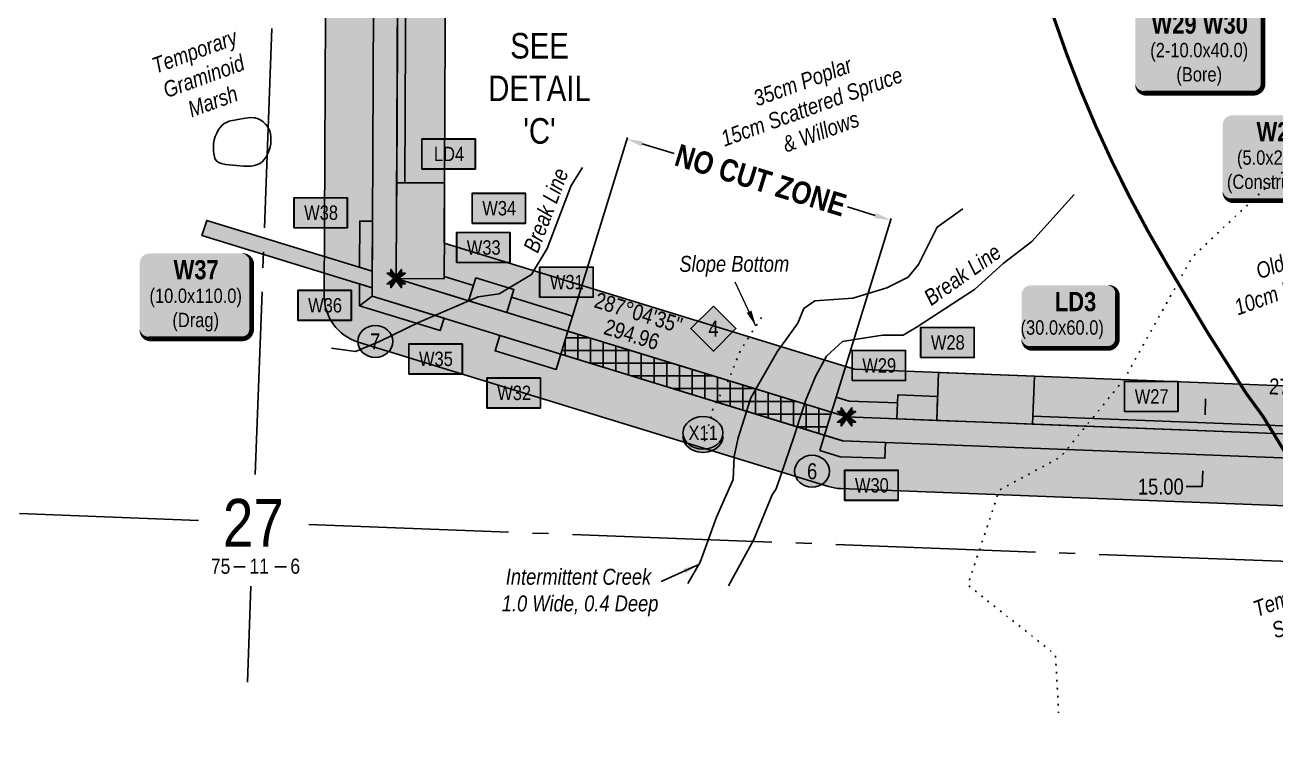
# Model space of a CAD drawing. Extents: x 333858 to 342713, y 6154085 to 6163590.
# Drawn here: x 334716 to 335499, y 6156402 to 6156849 of the extents above; entities that cross this region are included whole.
import ezdxf
from ezdxf.enums import TextEntityAlignment as Align

# ---------------------------------------------------------------- set-up
doc = ezdxf.new("R2010")
doc.units = 0
doc.header["$LTSCALE"] = 5
doc.header["$PDSIZE"] = 0.5
for name, pattern in [('DASHDOT2', [12.7, 6.35, -3.175, 0, -3.175]), ('foc-QUARTERLINE', [33, 25, -3, 2, -3]), ('foc-TOPO', [1, 0.2, -0.8])]:
    doc.linetypes.add(name, pattern=pattern)
doc.layers.get('Defpoints').update_dxf_attribs({"color": 9})
for name, color, linetype in [('10', 1, 'Continuous'), ('9', 3, 'Continuous'), ('AS-WILDLIFE', 131, 'DASHDOT2'), ('DETAIL-T', 7, 'Continuous'), ('L-BD1', 253, 'Continuous'), ('L-MON', 1, 'Continuous'), ('L-QSEC', 8, 'foc-QUARTERLINE'), ('L-SECLBL', 7, 'Continuous'), ('P-BORE', 7, 'Continuous'), ('P-BUFFER-H 30m', 51, 'Continuous'), ('P-CROSSINGS', 250, 'Continuous'), ('P-ELEVATION', 7, 'Continuous'), ('P-PROPOSED', 10, 'Continuous'), ('P-PROPOSED-H', 21, 'Continuous'), ('P-TEMP-BLOCKS', 250, 'Continuous'), ('P-TEMP-BLUE', 146, 'Continuous'), ('P-TEMP-BLUE-BORE-H', 131, 'Continuous'), ('P-TEMP-NO CUT-H', 104, 'Continuous'), ('P-TEMP-NO CUT-T', 143, 'Continuous'), ('P-TXT', 4, 'Continuous'), ('T-BUSH-T', 110, 'Continuous'), ('T-CREEK', 160, 'Continuous'), ('T-GENERAL', 48, 'foc-TOPO'), ('T-SLOPE', 48, 'Continuous'), ('T-VEGETATION CHANGE', 104, 'foc-TOPO'), ('WETLAND', 143, 'Continuous'), ('WETLAND-T', 146, 'Continuous')]:
    doc.layers.add(name, color=color, linetype=linetype)
doc.layers.add('P-TEMP-BLUE-H', color=7, linetype='Continuous', true_color=0x99e6ff)
doc.layers.add('T-TEXT', color=48, linetype='Continuous', lineweight=18)
doc.styles.add('80', font='ARIALN.TTF', dxfattribs={"height": 10})
doc.styles.add('80CG', font='ARIALN.TTF', dxfattribs={"height": 10})
doc.styles.add('80L', font='ARIALN.TTF', dxfattribs={"height": 10})
doc.styles.add('80LS', font='ARIALNI.TTF', dxfattribs={"height": 10})
doc.styles.add('BOLD', font='ARIALNB.TTF')
doc.styles.add('Crossing', font='ARIALN.TTF', dxfattribs={"height": 10})
doc.styles.add('foc-LtypeFont', font='ARIALN.TTF', dxfattribs={"height": 7.35})
doc.styles.add('SIMPLEX', font='ARIALN.TTF')
doc.styles.get("Standard").update_dxf_attribs({"font": 'ARIALN.TTF'})
doc.linetypes.add('foc-TOPO-flowdirection-NOLINE', pattern='A,0,[">",foc-LtypeFont,S=0.3,R=0,X=0,Y=-0.945],-20,[">",foc-LtypeFont,S=0.3,R=0,X=0,Y=-0.945],0', length=20)
doc.dimstyles.new('Compass 5 000', dxfattribs={"dimscale": 5, "dimtxt": 9, "dimasz": 2, "dimexe": 0.2, "dimexo": 0.0625, "dimgap": 0.5, "dimtad": 0, "dimtih": 1, "dimtoh": 1, "dimzin": 0, "dimdsep": 46, "dimtxsty": '80CG', "dimcen": 0.1, "dimse1": 1, "dimse2": 1, "dimclrd": 256, "dimclrt": 256, "dimaunit": 1, "dimadec": 4, "dimazin": 0, "dimtfac": 0.06, "dimtofl": 0, "dimtmove": 0, "dimatfit": 1, "dimfxl": 0.2, "dimtolj": 1, "dimtzin": 0, "dimlwd": -1, "dimarcsym": 0})

# ---------------------------------------------------------------- blocks, each defined once
blk = doc.blocks.new('L-SECLBL')
at = {"layer": '9', "color": 7}
for p, q in [((-5.08, -27.83), (-12.29, -27.83)), ((20.7, -27.83), (13.5, -27.83))]:
    blk.add_line(p, q, dxfattribs=at)
at = {"layer": '10', "color": 2, "style": 'SIMPLEX'}
blk.add_attdef('SEC', text='', height=30, dxfattribs=at).set_placement((0, 0), align=Align.MIDDLE)
at = {"layer": '10', "color": 5, "style": '80L'}
blk.add_attdef('TWP', text='', height=9.5, dxfattribs=at).set_placement((-14.43, -27.37), align=Align.MIDDLE_RIGHT)
blk.add_attdef('RGE', text='', height=9.5, dxfattribs=at).set_placement((3.62, -27.37), align=Align.MIDDLE_CENTER)
blk.add_attdef('MER', text='', height=9.5, dxfattribs=at).set_placement((23.17, -27.37), align=Align.MIDDLE_LEFT)
blk = doc.blocks.new('30M BUFFER DISP')
h = blk.add_hatch(color=70)
h.dxf.hatch_style = 1
h.paths.add_polyline_path([(0, 14.14), (14.14, 0), (0, -14.14), (-14.14, 0)])
blk.add_lwpolyline([(0, 14.14), (14.14, 0), (0, -14.14), (-14.14, 0)], close=True)
at = {"color": 235, "style": '80L'}
blk.add_attdef('DISURBANCE', text='', height=10, dxfattribs=at).set_placement((0, 0), align=Align.MIDDLE_CENTER)
blk = doc.blocks.new('Temp_Area5')
at = {"true_color": 0x99e6ff}
h = blk.add_hatch(color=141, dxfattribs=at)
h.dxf.hatch_style = 1
h.paths.add_polyline_path([(-16.83, -9.44), (16.33, -9.44), (16.33, 9.05), (-16.83, 9.05)])
at = {"color": 250}
for points in [[(-17.03, -9.64), (16.53, -9.64), (16.53, 9.25), (-17.03, 9.25)], [(-16.93, -9.54), (16.43, -9.54), (16.43, 9.15), (-16.93, 9.15)]]:
    blk.add_lwpolyline(points, close=True, dxfattribs=at)
at = {"color": 250, "style": '80L'}
blk.add_attdef('TEMPORARY', text='', height=9, dxfattribs=at).set_placement((0, -0.15), align=Align.MIDDLE_CENTER)
blk = doc.blocks.new('*U499')
at = {"true_color": 0x99e6ff}
h = blk.add_hatch(color=141, dxfattribs=at)
edge = h.paths.add_edge_path()
edge.add_line((-34, -34.95), (34, -34.95))
edge.add_arc((34, -28.95), 6, 270, 360)
edge.add_line((40, -28.95), (40, 12.5))
edge.add_arc((34, 12.5), 6, 0, 90)
edge.add_line((34, 18.5), (-34, 18.5))
edge.add_arc((-34, 12.5), 6, 90, 180)
edge.add_line((-40, 12.5), (-40, -28.95))
edge.add_arc((-34, -28.95), 6, 180, 270)
at = {"color": 250, "flags": 128}
blk.add_lwpolyline([(-34, -34.95, 3, 3, 0), (34, -34.95, 3, 3, 0.414214), (40, -28.95, 3, 3, 0), (40, 12.5, 3, 0, 0.414214), (34, 18.5, 0, 0, 0), (-34, 18.5, 0, 0, 0.414214), (-40, 12.5, 0, 0, 0), (-40, -28.95, 0, 3, 0.414214)], format="xyseb", close=True, dxfattribs=at)
at = {"flags": 128}
blk.add_lwpolyline([(-24.24, -18.7, 0, 7.5, 0), (0, 0, 0, 0, 0)], format="xyseb", dxfattribs=at)
at = {"color": 250}
for tag, p, height, style in [('TEMP_AREA_W1_001', (-9.21, 2.24), 12, 'BOLD'), ('ENTER_TEXT_001', (-30.66, -12.47), 9, '80')]:
    blk.add_attdef(tag, p, '', height=height, dxfattribs=dict(at, style=style))
blk = doc.blocks.new('*U500')
at = {"true_color": 0x99e6ff}
h = blk.add_hatch(color=141, dxfattribs=at)
edge = h.paths.add_edge_path()
edge.add_line((-24, -21.07), (24, -21.07))
edge.add_arc((24, -15.07), 6, 270, 360)
edge.add_line((30, -15.07), (30, 12.5))
edge.add_arc((24, 12.5), 6, 0, 90)
edge.add_line((24, 18.5), (-24, 18.5))
edge.add_arc((-24, 12.5), 6, 90, 180)
edge.add_line((-30, 12.5), (-30, -15.07))
edge.add_arc((-24, -15.07), 6, 180, 270)
at = {"color": 250, "flags": 128}
blk.add_lwpolyline([(-24, -21.07, 3, 3, 0), (24, -21.07, 3, 3, 0.414214), (30, -15.07, 3, 3, 0), (30, 12.5, 3, 0, 0.414214), (24, 18.5, 0, 0, 0), (-24, 18.5, 0, 0, 0.414214), (-30, 12.5, 0, 0, 0), (-30, -15.07, 0, 3, 0.414214)], format="xyseb", close=True, dxfattribs=at)
at = {"flags": 128}
blk.add_lwpolyline([(-24.24, -18.7, 0, 7.5, 0), (0, 0, 0, 0, 0)], format="xyseb", dxfattribs=at)
at = {"color": 250}
for tag, p, height, style in [('TEMP_AREA_W1_001', (-9.21, 2.24), 12, 'BOLD'), ('ENTER_TEXT_001', (-30.66, -12.47), 9, '80')]:
    blk.add_attdef(tag, p, '', height=height, dxfattribs=dict(at, style=style))
blk = doc.blocks.new('*U492')
at = {"true_color": 0x99e6ff}
h = blk.add_hatch(color=141, dxfattribs=at)
edge = h.paths.add_edge_path()
edge.add_line((-29, -34.95), (29, -34.95))
edge.add_arc((29, -28.95), 6, 270, 360)
edge.add_line((35, -28.95), (35, 12.5))
edge.add_arc((29, 12.5), 6, 0, 90)
edge.add_line((29, 18.5), (-29, 18.5))
edge.add_arc((-29, 12.5), 6, 90, 180)
edge.add_line((-35, 12.5), (-35, -28.95))
edge.add_arc((-29, -28.95), 6, 180, 270)
at = {"color": 250, "flags": 128}
blk.add_lwpolyline([(-29, -34.95, 3, 3, 0), (29, -34.95, 3, 3, 0.414214), (35, -28.95, 3, 3, 0), (35, 12.5, 3, 0, 0.414214), (29, 18.5, 0, 0, 0), (-29, 18.5, 0, 0, 0.414214), (-35, 12.5, 0, 0, 0), (-35, -28.95, 0, 3, 0.414214)], format="xyseb", close=True, dxfattribs=at)
at = {"flags": 128}
blk.add_lwpolyline([(-24.24, -18.7, 0, 7.5, 0), (0, 0, 0, 0, 0)], format="xyseb", dxfattribs=at)
at = {"color": 250}
for tag, p, height, style in [('TEMP_AREA_W1_001', (-9.21, 2.24), 12, 'BOLD'), ('ENTER_TEXT_001', (-30.66, -12.47), 9, '80')]:
    blk.add_attdef(tag, p, '', height=height, dxfattribs=dict(at, style=style))
blk = doc.blocks.new('*D520')
at = {"layer": 'Defpoints', "color": 0, "transparency": 16777216}
for p in [(335092.46, 6156777.24), (335051.12, 6156642.64), (335216.17, 6156591.93)]:
    blk.add_point(p, dxfattribs=at)
at = {"layer": 'P-TEMP-NO CUT-T', "color": 0, "lineweight": -2, "transparency": 16777216}
for p, q in [((335058.46, 6156666.53), (335092.76, 6156778.19)), ((335223.51, 6156615.83), (335257.81, 6156727.49))]:
    blk.add_line(p, q, dxfattribs=at)
at = {"layer": 'P-TEMP-NO CUT-T', "transparency": 16777216}
for p, q in [((335102.02, 6156774.3), (335121.99, 6156768.17)), ((335247.96, 6156729.47), (335230.48, 6156734.84))]:
    blk.add_line(p, q, dxfattribs=at)
for points in [[(335102.51, 6156775.89), (335101.53, 6156772.71), (335092.46, 6156777.24)], [(335248.45, 6156731.07), (335247.47, 6156727.88), (335257.52, 6156726.54)]]:
    blk.add_solid(points, dxfattribs=at)
at = {"layer": 'P-TEMP-NO CUT-T', "transparency": 16777216, "insert": (335176.24, 6156751.5), "char_height": 10, "attachment_point": 5, "rotation": 342.92405, "style": 'BOLD', "bg_fill": 3, "box_fill_scale": 1.1, "bg_fill_color": 256, "bg_fill_true_color": 13158600, "bg_fill_transparency": 0}
blk.add_mtext('\\A1;{\\H1.4x;NO CUT ZONE}', dxfattribs=at)
blk = doc.blocks.new('TEMP')
h = blk.add_hatch(color=255)
h.dxf.hatch_style = 1
h.paths.add_polyline_path([(0, 0.25), (-0.67, 1.15), (-0.67, 0.67), (-1.15, 0.67), (-0.25, 0), (-1.15, -0.67), (-0.67, -0.67), (-0.67, -1.15), (0, -0.25), (0.67, -1.15), (0.67, -0.67), (1.15, -0.67), (0.25, 0), (1.15, 0.67), (0.67, 0.67), (0.67, 1.15)])
h.paths.add_polyline_path([(0.57, 0.85), (0.57, 0.57), (0.85, 0.57), (0.08, 0), (0.85, -0.57), (0.57, -0.57), (0.57, -0.85), (0, -0.08), (-0.57, -0.85), (-0.57, -0.57), (-0.85, -0.57), (-0.08, 0), (-0.85, 0.57), (-0.57, 0.57), (-0.57, 0.85), (0, 0.08)], flags=16)
h = blk.add_hatch(color=1)
h.dxf.hatch_style = 1
h.paths.add_polyline_path([(0, 0.08), (-0.57, 0.85), (-0.57, 0.57), (-0.85, 0.57), (-0.08, 0), (-0.85, -0.57), (-0.57, -0.57), (-0.57, -0.85), (0, -0.08), (0.57, -0.85), (0.57, -0.57), (0.85, -0.57), (0.08, 0), (0.85, 0.57), (0.57, 0.57), (0.57, 0.85)])
at = {"color": 1}
for p, q in [((-0.08, 0), (0.08, 0)), ((0, 0.08), (0, -0.08))]:
    blk.add_line(p, q, dxfattribs=at)
at = {"color": 255, "flags": 128}
blk.add_lwpolyline([(-0.25, 0), (-1.15, 0.67), (-0.67, 0.67), (-0.67, 1.15), (0, 0.25), (0.67, 1.15), (0.67, 0.67), (1.15, 0.67), (0.25, 0), (1.15, -0.67), (0.67, -0.67), (0.67, -1.15), (0, -0.25), (-0.67, -1.15), (-0.67, -0.67), (-1.15, -0.67)], close=True, dxfattribs=at)
at = {"color": 1, "flags": 128}
blk.add_lwpolyline([(-0.08, 0), (-0.85, 0.57), (-0.57, 0.57), (-0.57, 0.85), (0, 0.08), (0.57, 0.85), (0.57, 0.57), (0.85, 0.57), (0.08, 0), (0.85, -0.57), (0.57, -0.57), (0.57, -0.85), (0, -0.08), (-0.57, -0.85), (-0.57, -0.57), (-0.85, -0.57)], close=True, dxfattribs=at)
blk = doc.blocks.new('xing2')
h = blk.add_hatch(color=50)
h.dxf.hatch_style = 1
edge = h.paths.add_edge_path()
edge.add_ellipse((0, 0), major_axis=(-12.5, 0), ratio=0.816297, start_angle=0, end_angle=360)
h = blk.add_hatch(color=250)
h.dxf.hatch_style = 1
edge = h.paths.add_edge_path()
edge.add_ellipse((0, -2.05), major_axis=(-12.5, 0), ratio=0.816297, start_angle=0, end_angle=180)
edge.add_line((12.5, -2.05), (12.5, 0))
edge.add_ellipse((0, 0), major_axis=(-12.5, 0), ratio=0.816297, start_angle=0, end_angle=180, ccw=False)
edge.add_line((-12.5, 0), (-12.5, -2.05))
at = {"color": 250}
blk.add_ellipse((0, 0), major_axis=(-12.5, 0), ratio=0.816297, dxfattribs=at)
blk.add_ellipse((0, -2.05), major_axis=(-12.5, 0), ratio=0.816297, start_param=0, end_param=3.141593, dxfattribs=at)
at = {"color": 250, "style": 'Crossing'}
blk.add_attdef('CROSSING', text='', height=9, dxfattribs=at).set_placement((0.09, 0.02), align=Align.MIDDLE_CENTER)
at = {"color": 250, "style": 'Crossing', "flags": 1}
for tag, p in [('OWNER', (0.09, -12.49)), ('DESCRIPTION', (0.09, -25.77)), ('LOCATION', (0.09, -39.3)), ('DWG_REF', (0.09, -52.84))]:
    blk.add_attdef(tag, text='', height=9, dxfattribs=at).set_placement(p, align=Align.MIDDLE_CENTER)
blk = doc.blocks.new('*U605')
at = {"layer": 'P-ELEVATION'}
h = blk.add_hatch(color=111, dxfattribs=at)
h.dxf.hatch_style = 1
edge = h.paths.add_edge_path()
edge.add_ellipse((0, 0), major_axis=(-10.94, 0), ratio=0.913794, start_angle=0, end_angle=360)
at = {"layer": 'P-ELEVATION', "color": 7, "flags": 128}
blk.add_lwpolyline([(0, 0, 5, 0, 0), (20.29, 26.6, 0, 0, 0)], format="xyseb", dxfattribs=at)
at = {"layer": 'P-ELEVATION', "color": 7}
blk.add_ellipse((0, 0), major_axis=(-10.94, 0), ratio=0.913794, dxfattribs=at)
at = {"layer": 'P-ELEVATION', "style": '80'}
blk.add_attdef('BEND', text='', height=10, dxfattribs=at).set_placement((0, 0), align=Align.MIDDLE_CENTER)
blk = doc.blocks.new('*U606')
at = {"layer": 'P-ELEVATION'}
h = blk.add_hatch(color=111, dxfattribs=at)
h.dxf.hatch_style = 1
edge = h.paths.add_edge_path()
edge.add_ellipse((0, 0), major_axis=(-10.94, 0), ratio=0.913794, start_angle=0, end_angle=360)
at = {"layer": 'P-ELEVATION', "color": 7, "flags": 128}
blk.add_lwpolyline([(0, 0, 5, 0, 0), (5.63, 33.82, 0, 0, 0)], format="xyseb", dxfattribs=at)
at = {"layer": 'P-ELEVATION', "color": 7}
blk.add_ellipse((0, 0), major_axis=(-10.94, 0), ratio=0.913794, dxfattribs=at)
at = {"layer": 'P-ELEVATION', "style": '80'}
blk.add_attdef('BEND', text='', height=10, dxfattribs=at).set_placement((0, 0), align=Align.MIDDLE_CENTER)
blk = doc.blocks.new('*D643')
at = {"layer": 'Defpoints', "color": 0, "transparency": 16777216}
for p in [(335463.53, 6156594.31), (335453.36, 6156579.7), (335462.95, 6156579.33)]:
    blk.add_point(p, dxfattribs=at)
at = {"layer": 'P-TXT', "transparency": 16777216}
for p, q in [((335454.34, 6156604.68), (335454.72, 6156614.67)), ((335452.98, 6156569.71), (335452.59, 6156559.72)), ((335452.59, 6156559.72), (335442.59, 6156559.72))]:
    blk.add_line(p, q, dxfattribs=at)
for points in [[(335452.67, 6156604.74), (335456, 6156604.61), (335453.95, 6156594.69)], [(335451.31, 6156569.78), (335454.64, 6156569.65), (335453.36, 6156579.7)]]:
    blk.add_solid(points, dxfattribs=at)
at = {"layer": 'P-TXT', "transparency": 16777216, "insert": (335426.65, 6156559.72), "char_height": 10, "attachment_point": 5, "style": '80CG'}
blk.add_mtext('\\A1;15.00', dxfattribs=at)

msp = doc.modelspace()

# ---------------------------------------------------------------- hatches: boundary and pattern name
at = {"layer": 'P-BUFFER-H 30m'}
h = msp.add_hatch(color=256, dxfattribs=at)
h.dxf.hatch_style = 1
edge = h.paths.add_edge_path()
edge.add_line((336291.873, 6156152.182), (336306.68, 6156157.701))
edge.add_line((336306.68, 6156157.701), (336312.94, 6156154.84))
edge.add_line((336312.94, 6156154.84), (336246.035, 6156006.766))
edge.add_arc((336273.369, 6155994.416), 29.994, 155.684998, 245.684998)
edge.add_line((336261.018, 6155967.083), (336288.352, 6155954.733))
edge.add_arc((336300.702, 6155982.066), 29.994, 245.684998, 335.684998)
edge.add_line((336328.036, 6155969.716), (336413.465, 6156158.79))
edge.add_arc((336386.132, 6156171.14), 29.994, 335.684998, 425.689798)
edge.add_line((336398.48, 6156198.474), (336345.071, 6156222.601))
edge.add_line((336345.071, 6156222.601), (336320.894, 6156233.648))
edge.add_arc((336308.428, 6156206.367), 29.994, 65.442198, 110.4422)
edge.add_line((336297.953, 6156234.472), (336283.147, 6156228.954))
edge.add_line((336283.147, 6156228.954), (336214.406, 6156260.367))
edge.add_line((336214.406, 6156260.367), (335872.986, 6156443.947))
edge.add_line((335872.986, 6156443.947), (335776.973, 6156503.67))
edge.add_line((335776.973, 6156503.67), (335780.014, 6156582.024))
edge.add_arc((335750.042, 6156583.187), 29.994, 357.777968, 447.775225)
edge.add_line((335751.206, 6156613.158), (335235.017, 6156633.212))
edge.add_line((335235.017, 6156633.212), (334978.169, 6156712.11))
edge.add_line((334978.169, 6156712.11), (334981.407, 6157411.067))
edge.add_arc((334951.413, 6157411.206), 29.994, 359.734639, 426.860874)
edge.add_line((334963.199, 6157438.787), (334837.024, 6157492.708))
edge.add_line((334837.024, 6157492.708), (334842.768, 6157615.147))
edge.add_arc((334812.807, 6157616.553), 29.994, 357.314242, 357.502294)
edge.add_line((334842.772, 6157615.246), (334849.787, 6157776.056))
edge.add_line((334849.787, 6157776.056), (334861.509, 6157786.8))
edge.add_arc((334841.243, 6157808.912), 29.994, 312.5064, 357.506403)
edge.add_line((334871.208, 6157807.607), (334872.43, 6157835.67))
edge.add_arc((334842.465, 6157836.975), 29.994, 357.506403, 363.030003)
edge.add_line((334872.417, 6157838.561), (334871.004, 6157865.26))
edge.add_line((334871.004, 6157865.26), (334892.497, 6158374.126))
edge.add_line((334892.497, 6158374.126), (334966.567, 6158368.178))
edge.add_line((334966.567, 6158368.178), (334995.163, 6158353.524))
edge.add_arc((335008.841, 6158380.218), 29.994, 242.86835, 332.86835)
edge.add_line((335035.535, 6158366.54), (335070.643, 6158435.053))
edge.add_arc((335043.949, 6158448.732), 29.994, 332.86835, 422.86835)
edge.add_line((335057.628, 6158475.425), (334967.552, 6158521.582))
edge.add_line((334967.552, 6158521.582), (334960.608, 6158597.583))
edge.add_arc((334930.738, 6158594.854), 29.994, 5.220197, 27.206583)
edge.add_line((334957.414, 6158608.568), (334918.783, 6158683.715))
edge.add_arc((334892.107, 6158670.001), 29.994, 27.206583, 40.9694)
edge.add_line((334914.755, 6158689.667), (334637.352, 6159009.127))
edge.add_line((334637.352, 6159009.127), (334579.079, 6159083.75))
edge.add_line((334579.079, 6159083.75), (334522.094, 6159160.439))
edge.add_line((334522.094, 6159160.439), (334509.043, 6159563.312))
edge.add_arc((334479.065, 6159562.341), 29.994, 1.855347, 14.522709)
edge.add_line((334508.101, 6159569.862), (334488.344, 6159646.132))
edge.add_arc((334459.308, 6159638.61), 29.994, 14.522709, 38.405275)
edge.add_line((334482.813, 6159657.243), (334389.867, 6159774.489))
edge.add_line((334389.867, 6159774.489), (334394.935, 6159818.349))
edge.add_arc((334365.139, 6159821.791), 29.994, 353.4089, 398.407989)
edge.add_line((334388.643, 6159840.426), (334335.707, 6159907.195))
edge.add_arc((334312.203, 6159888.561), 29.994, 38.407989, 128.407989)
edge.add_line((334293.569, 6159912.065), (334281.817, 6159902.748))
edge.add_arc((334300.452, 6159879.244), 29.994, 128.407989, 218.407989)
edge.add_line((334276.948, 6159860.61), (334318.307, 6159808.443))
edge.add_line((334318.307, 6159808.443), (334313.239, 6159764.585))
edge.add_arc((334343.035, 6159761.142), 29.994, 173.4089, 218.405275)
edge.add_line((334319.53, 6159742.509), (334418.141, 6159618.117))
edge.add_line((334418.141, 6159618.117), (334434.259, 6159555.893))
edge.add_line((334434.259, 6159555.893), (334447.604, 6159143.939))
edge.add_arc((334477.582, 6159144.91), 29.994, 181.855347, 216.614233)
edge.add_line((334453.507, 6159127.021), (334519.212, 6159038.595))
edge.add_arc((334543.287, 6159056.484), 29.994, 216.614233, 217.9861)
edge.add_line((334519.647, 6159038.023), (334578.972, 6158962.053))
edge.add_arc((334602.612, 6158980.513), 29.994, 217.9861, 220.96708)
edge.add_line((334579.964, 6158960.848), (334854.609, 6158644.539))
edge.add_line((334854.609, 6158644.539), (334886.729, 6158582.057))
edge.add_line((334886.729, 6158582.057), (334894.441, 6158497.653))
edge.add_arc((334924.31, 6158500.382), 29.994, 185.220197, 213.93434)
edge.add_line((334899.425, 6158483.638), (334906.814, 6158472.655))
edge.add_arc((334931.7, 6158489.399), 29.994, 213.93434, 242.86835)
edge.add_line((334918.021, 6158462.706), (334953.667, 6158444.44))
edge.add_line((334953.667, 6158444.44), (334851.919, 6158452.611))
edge.add_arc((334849.518, 6158422.713), 29.994, 85.40904, 177.581403)
edge.add_line((334819.55, 6158423.979), (334795.995, 6157866.286))
edge.add_arc((334825.962, 6157865.02), 29.994, 177.581403, 183.030003)
edge.add_line((334796.01, 6157863.435), (334797.422, 6157836.764))
edge.add_line((334797.422, 6157836.764), (334796.797, 6157822.424))
edge.add_line((334796.797, 6157822.424), (334790.302, 6157816.471))
edge.add_arc((334810.568, 6157794.359), 29.994, 132.5064, 177.49817)
edge.add_line((334780.602, 6157795.669), (334772.855, 6157618.363))
edge.add_line((334772.855, 6157618.363), (334766.517, 6157483.238))
edge.add_arc((334796.478, 6157481.833), 29.994, 177.314242, 212.078052)
edge.add_line((334771.063, 6157465.903), (334784.149, 6157445.025))
edge.add_arc((334809.564, 6157460.954), 29.994, 212.078052, 246.841862)
edge.add_line((334797.768, 6157433.377), (334832.647, 6157418.458))
edge.add_line((334832.647, 6157418.458), (334906.309, 6157386.987))
edge.add_line((334906.309, 6157386.987), (334903.03, 6156679.051))
edge.add_arc((334933.024, 6156678.912), 29.994, 179.734639, 252.924054)
edge.add_line((334924.217, 6156650.24), (335218.603, 6156559.81))
edge.add_arc((335227.411, 6156588.482), 29.994, 252.924054, 267.775225)
edge.add_line((335226.246, 6156558.511), (335703.34, 6156539.976))
edge.add_line((335703.34, 6156539.976), (335701.031, 6156480.444))
edge.add_arc((335731.002, 6156479.281), 29.994, 177.777968, 238.115464)
edge.add_line((335715.159, 6156453.813), (335834.548, 6156379.545))
edge.add_arc((335850.391, 6156405.013), 29.994, 238.115464, 241.733372)
edge.add_line((335836.187, 6156378.596), (336180.178, 6156193.634))
edge.add_arc((336194.383, 6156220.051), 29.994, 241.733372, 245.440525)
edge.add_line((336181.916, 6156192.77), (336250.709, 6156161.333))
edge.add_line((336250.709, 6156161.333), (336268.931, 6156153.006))
edge.add_arc((336281.397, 6156180.287), 29.994, 245.440525, 290.4422)
at = {"layer": 'P-PROPOSED-H'}
h = msp.add_hatch(color=256, dxfattribs=at)
h.dxf.hatch_style = 1
h.paths.add_polyline_path([(336281.397, 6156180.287), (336307.845, 6156190.145), (336326.46, 6156181.639), (336352.622, 6156169.821), (336273.369, 6155994.416), (336300.702, 6155982.066), (336386.132, 6156171.14), (336332.664, 6156195.293), (336308.428, 6156206.367), (336281.981, 6156196.509), (336201.056, 6156233.49), (335857.948, 6156417.978), (335746.326, 6156487.411), (335750.042, 6156583.187), (335229.946, 6156603.392), (334948.073, 6156689.978), (334951.413, 6157411.206), (334816.374, 6157468.914), (334806.612, 6157484.49), (334812.807, 6157616.553), (334820.363, 6157789.774), (334841.243, 6157808.912), (334842.465, 6157836.975), (334840.976, 6157865.1), (334863.844, 6158406.517), (334974.925, 6158397.597), (335008.841, 6158380.218), (335043.949, 6158448.732), (334941.983, 6158500.982), (334938.896, 6158505.569), (334930.738, 6158594.854), (334892.107, 6158670.001), (334614.192, 6158990.051), (334555.218, 6159065.573), (334492.419, 6159150.085), (334479.065, 6159562.341), (334459.308, 6159638.61), (334358.646, 6159765.591), (334365.139, 6159821.791), (334312.203, 6159888.561), (334300.452, 6159879.244), (334349.528, 6159817.342), (334343.035, 6159761.142), (334445.586, 6159631.779), (334464.13, 6159560.192), (334477.582, 6159144.91), (334543.287, 6159056.484), (334602.612, 6158980.513), (334879.63, 6158661.471), (334916.069, 6158590.589), (334924.31, 6158500.382), (334931.7, 6158489.399), (335023.763, 6158442.224), (335002.334, 6158400.404), (334979.105, 6158412.307), (334849.518, 6158422.713), (334825.962, 6157865.02), (334827.45, 6157836.905), (334826.222, 6157808.707), (334810.568, 6157794.359), (334802.819, 6157617.006), (334796.478, 6157481.833), (334809.564, 6157460.954), (334844.443, 6157446.035), (334936.395, 6157406.75), (334933.024, 6156678.912), (335227.411, 6156588.482), (335734.475, 6156568.783), (335731.002, 6156479.281), (335850.391, 6156405.013), (336194.383, 6156220.051), (336263.176, 6156188.614)])
at = {"layer": 'P-TEMP-BLUE-BORE-H'}
h = msp.add_hatch(color=256, dxfattribs=at)
h.dxf.hatch_style = 1
h.paths.add_polyline_path([(335055.52, 6156656.972), (335220.574, 6156606.271), (335216.171, 6156591.935), (335051.117, 6156642.636)])
at = {"layer": 'P-TEMP-BLUE-H'}
h = msp.add_hatch(color=256, dxfattribs=at)
h.dxf.hatch_style = 1
h.paths.add_polyline_path([(334953.349, 6156749.942), (334948.35, 6156749.966), (334950.882, 6157296.515), (334955.881, 6157296.491)])
h = msp.add_hatch(color=256, dxfattribs=at)
h.dxf.hatch_style = 1
h.paths.add_polyline_path([(334978.344, 6156749.827), (334978.205, 6156719.833), (334978.066, 6156689.839), (334948.073, 6156689.978), (334948.275, 6156733.722), (334948.35, 6156749.966)])
h = msp.add_hatch(color=256, dxfattribs=at)
h.dxf.hatch_style = 1
h.paths.add_polyline_path([(334933.048, 6156684.134), (334826.474, 6156716.872), (334829.41, 6156726.429), (334933.097, 6156694.578)])
h = msp.add_hatch(color=256, dxfattribs=at)
h.dxf.hatch_style = 1
h.paths.add_polyline_path([(334925.109, 6156697.032), (334933.097, 6156694.578), (334933.242, 6156725.932), (334925.243, 6156725.969)])
h = msp.add_hatch(color=256, dxfattribs=at)
h.dxf.hatch_style = 1
h.paths.add_polyline_path([(334996.334, 6156685.612), (334978.073, 6156691.222), (334978.066, 6156689.839), (334948.073, 6156689.978), (334993.398, 6156676.055)])
h = msp.add_hatch(color=256, dxfattribs=at)
h.dxf.hatch_style = 1
h.paths.add_polyline_path([(334933.048, 6156684.134), (334925.061, 6156686.588), (334924.998, 6156673.01), (334933.024, 6156678.912)])
h = msp.add_hatch(color=256, dxfattribs=at)
h.dxf.hatch_style = 1
h.paths.add_polyline_path([(335017.291, 6156668.715), (334993.398, 6156676.055), (334997.802, 6156690.391), (335021.695, 6156683.051)])
h = msp.add_hatch(color=256, dxfattribs=at)
h.dxf.hatch_style = 1
h.paths.add_polyline_path([(334933.024, 6156678.912), (334924.998, 6156673.01), (334975.623, 6156657.459), (334977.972, 6156665.105)])
h = msp.add_hatch(color=256, dxfattribs=at)
h.dxf.hatch_style = 1
h.paths.add_polyline_path([(335055.52, 6156656.972), (335058.456, 6156666.529), (335020.227, 6156678.273), (335017.291, 6156668.715)])
h = msp.add_hatch(color=256, dxfattribs=at)
h.dxf.hatch_style = 1
h.paths.add_polyline_path([(335012.888, 6156654.379), (335009.952, 6156644.822), (335048.181, 6156633.079), (335051.117, 6156642.636)])
h = msp.add_hatch(color=256, dxfattribs=at)
h.dxf.hatch_style = 1
h.paths.add_polyline_path([(335346.337, 6156598.87), (335316.366, 6156600.035), (335286.394, 6156601.199), (335287.558, 6156631.17), (335331.27, 6156629.472), (335347.501, 6156628.842)])
h = msp.add_hatch(color=256, dxfattribs=at)
h.dxf.hatch_style = 1
h.paths.add_polyline_path([(335261.418, 6156602.169), (335261.806, 6156612.16), (335231.636, 6156613.332), (335223.51, 6156615.828), (335220.574, 6156606.271), (335229.946, 6156603.392)])
h = msp.add_hatch(color=256, dxfattribs=at)
h.dxf.hatch_style = 1
h.paths.add_polyline_path([(335286.976, 6156616.185), (335262, 6156617.155), (335261.418, 6156602.169), (335286.394, 6156601.199)])
h = msp.add_hatch(color=256, dxfattribs=at)
h.dxf.hatch_style = 1
h.paths.add_polyline_path([(335633.352, 6156592.723), (335633.157, 6156587.719), (335346.337, 6156598.87), (335346.531, 6156603.866)])
h = msp.add_hatch(color=256, dxfattribs=at)
h.dxf.hatch_style = 1
h.paths.add_polyline_path([(335254.326, 6156587.436), (335227.552, 6156588.439), (335216.171, 6156591.935), (335213.235, 6156582.378), (335226.002, 6156578.456), (335253.952, 6156577.447)])
at = {"layer": 'P-TEMP-NO CUT-H', "ltscale": 2}
h = msp.add_hatch(dxfattribs=at)
h.set_pattern_fill('ANSI37', color=256, scale=2.498829, angle=45)
h.set_pattern_definition([(90, (65.851, 1213.123), (-7.933780753, 2e-15), []), (180, (65.851, 1213.123), (-2e-15, -7.933780753), [])])
h.paths.add_polyline_path([(335055.52, 6156656.972), (335220.574, 6156606.271), (335216.171, 6156591.935), (335051.117, 6156642.636)])

# ---------------------------------------------------------------- linework, layer by layer
at = {"layer": 'AS-WILDLIFE', "const_width": 2, "flags": 128}
msp.add_lwpolyline([(335905.756, 6155572.528), (335917.029, 6155595.396), (335927.212, 6155615.344), (335937.95, 6155634.998), (335949.234, 6155654.344), (335961.056, 6155673.366), (335965.505, 6155680.306), (335984.07, 6155716.405), (336007.667, 6155759.041), (336014.133, 6155769.736), (336030.112, 6155795.705), (336042.389, 6155815.032), (336055.215, 6155834), (336068.578, 6155852.592), (336082.468, 6155870.795), (336096.873, 6155888.592), (336136.826, 6155936.531), (336151.96, 6155954.164), (336167.6, 6155971.349), (336183.733, 6155988.072), (336200.345, 6156004.319), (336217.423, 6156020.077), (336234.95, 6156035.332), (336252.914, 6156050.072), (336271.299, 6156064.283), (336295.268, 6156082.261), (336312.554, 6156094.871), (336330.182, 6156106.996), (336348.139, 6156118.628), (336366.413, 6156129.758), (336384.987, 6156140.377), (336403.849, 6156150.476), (336354.468, 6156148.18), (336345.585, 6156148.13), (336330.603, 6156148.13), (336305.7, 6156148.516), (336280.821, 6156149.678), (336255.99, 6156151.614), (336231.231, 6156154.323), (336206.569, 6156157.802), (336182.027, 6156162.046), (336157.629, 6156167.054), (336133.399, 6156172.818), (336109.361, 6156179.335), (336085.536, 6156186.597), (336061.95, 6156194.597), (336038.624, 6156203.328), (336015.582, 6156212.781), (336001.597, 6156218.775), (335996.072, 6156221.167), (335981.318, 6156228.253), (335933.682, 6156243.33), (335886.757, 6156261.711), (335872.774, 6156267.703), (335851.396, 6156277.237), (335830.307, 6156287.392), (335809.524, 6156298.161), (335789.065, 6156309.533), (335768.947, 6156321.499), (335749.189, 6156334.049), (335729.806, 6156347.172), (335710.816, 6156360.856), (335692.234, 6156375.091), (335674.077, 6156389.863), (335656.36, 6156405.16), (335639.099, 6156420.97), (335622.307, 6156437.278), (335611.322, 6156448.264), (335594.148, 6156465.932), (335577.542, 6156484.134), (335561.522, 6156502.854), (335546.102, 6156522.071), (335531.299, 6156541.768), (335517.127, 6156561.923), (335503.601, 6156582.517), (335490.734, 6156603.529), (335479.966, 6156618.332), (335455.696, 6156656.594), (335430.726, 6156698.543), (335418.567, 6156719.698), (335407.058, 6156741.215), (335396.212, 6156763.073), (335386.037, 6156785.251), (335376.544, 6156807.73), (335367.742, 6156830.488), (335359.637, 6156853.504), (335352.239, 6156876.756), (335345.554, 6156900.224), (335339.588, 6156923.884), (335334.123, 6156947.043), (335327.478, 6156962.747), (335318.023, 6156986.114), (335309.309, 6157009.767), (335301.344, 6157033.684), (335294.138, 6157057.839), (335291.761, 6157066.292), (335281.88, 6157096.864), (335274.845, 6157119.86), (335268.505, 6157143.056), (335262.865, 6157166.433), (335257.931, 6157189.969), (335253.707, 6157213.643), (335250.197, 6157237.433), (335247.404, 6157261.318), (335245.33, 6157285.276), (335244.17, 6157301.514), (335240.893, 6157320.52), (335237.223, 6157343.683), (335234.28, 6157366.95), (335232.067, 6157390.297), (335230.586, 6157413.702), (335229.838, 6157437.141), (335229.824, 6157460.593), (335228.836, 6157475.149), (335225.839, 6157558.048), (335225.732, 6157612.724), (335226.991, 6157651.759), (335226.565, 6157668.815), (335226.912, 6157716.932), (335223.683, 6157738.397), (335221.037, 6157759.942), (335218.977, 6157781.552), (335217.504, 6157803.209), (335216.62, 6157824.898), (335216.325, 6157846.603), (335216.324, 6157881.56), (335216.577, 6157902.205), (335217.406, 6157922.835), (335218.809, 6157943.435), (335220.786, 6157963.987), (335223.336, 6157984.475), (335220.649, 6158026.329), (335220.317, 6158049.372), (335220.317, 6158103.866), (335220.315, 6158129.218), (335220.656, 6158152.611), (335221.681, 6158175.984), (335223.389, 6158199.317), (335225.779, 6158222.59), (335228.849, 6158245.784), (335232.596, 6158268.877), (335237.018, 6158291.851), (335242.109, 6158314.686), (335247.867, 6158337.362), (335254.285, 6158359.86), (335261.359, 6158382.161), (335264.006, 6158390.102), (335263.59, 6158398.562), (335260.217, 6158423.45), (335257.268, 6158462.842), (335256.268, 6158482.817), (335255.438, 6158506.316), (335255.3, 6158529.831), (335255.853, 6158553.339), (335257.096, 6158576.82), (335259.03, 6158600.255), (335261.652, 6158623.623), (335264.96, 6158646.904), (335268.951, 6158670.077), (335273.622, 6158693.123), (335278.969, 6158716.022), (335284.986, 6158738.754), (335291.669, 6158761.298), (335296.663, 6158777.278), (335304.197, 6158800.168), (335312.418, 6158822.821), (335321.317, 6158845.216), (335330.887, 6158867.332), (335341.119, 6158889.15), (335352.004, 6158910.65), (335363.532, 6158931.812), (335375.692, 6158952.617), (335388.474, 6158973.046), (335401.866, 6158993.081), (335415.855, 6159012.703), (335430.429, 6159031.894), (335445.448, 6159050.481)], dxfattribs=at)
at = {"layer": 'L-QSEC', "flags": 128}
for points in [[(334888.763, 6157341.201), (334859.769, 6156567.255)], [(334052.663, 6156567.695), (334824.224, 6156538.578)], [(334893.444, 6156535.965), (335664.623, 6156506.862)], [(334857.149, 6156497.318), (334854.903, 6156437.368)]]:
    msp.add_lwpolyline(points, dxfattribs=at)
at = {"layer": 'P-BUFFER-H 30m', "flags": 128}
for points in [[(335751.206, 6156613.158), (335235.017, 6156633.212), (334978.169, 6156712.11), (334981.407, 6157411.067, 0.3015666)], [(334906.309, 6157386.987), (334903.03, 6156679.051, 0.3306671), (334924.217, 6156650.24), (335218.603, 6156559.81, 0.0648913), (335226.246, 6156558.511), (335703.34, 6156539.976)]]:
    msp.add_lwpolyline(points, format="xyb", dxfattribs=at)
at = {"layer": 'P-TEMP-BLUE', "flags": 128}
for points in [[(334953.349, 6156749.942), (334948.35, 6156749.966), (334950.882, 6157296.515), (334955.881, 6157296.491)], [(334978.344, 6156749.827), (334978.205, 6156719.833), (334978.066, 6156689.839), (334948.073, 6156689.978), (334948.275, 6156733.722), (334948.35, 6156749.966)], [(334933.048, 6156684.134), (334826.474, 6156716.872), (334829.41, 6156726.429), (334933.097, 6156694.578)], [(334933.097, 6156694.578), (334933.242, 6156725.932), (334925.243, 6156725.969), (334925.109, 6156697.032)], [(334925.061, 6156686.588), (334924.998, 6156673.01), (334933.024, 6156678.912), (334933.048, 6156684.134)], [(334933.024, 6156678.912), (334924.998, 6156673.01), (334975.623, 6156657.459), (334977.972, 6156665.105)], [(335055.52, 6156656.972), (335058.456, 6156666.529), (335020.227, 6156678.273), (335017.291, 6156668.715)], [(335012.888, 6156654.379), (335009.952, 6156644.822), (335048.181, 6156633.079), (335051.117, 6156642.636)], [(335346.337, 6156598.87), (335316.366, 6156600.035), (335286.394, 6156601.199), (335287.558, 6156631.17), (335331.27, 6156629.472), (335347.501, 6156628.842)], [(335261.418, 6156602.169), (335261.806, 6156612.16), (335231.636, 6156613.332), (335223.51, 6156615.828), (335220.574, 6156606.271), (335229.946, 6156603.392)], [(335633.352, 6156592.723), (335633.157, 6156587.719), (335346.337, 6156598.87), (335346.531, 6156603.866)], [(335254.326, 6156587.436), (335227.552, 6156588.439), (335216.171, 6156591.935), (335213.235, 6156582.378), (335226.002, 6156578.456), (335253.952, 6156577.447)]]:
    msp.add_lwpolyline(points, close=True, dxfattribs=at)
msp.add_lwpolyline([(334996.334, 6156685.612), (334978.073, 6156691.222), (334978.066, 6156689.839), (334948.073, 6156689.978), (334993.398, 6156676.055), (334996.334, 6156685.612)], dxfattribs=at)
at = {"layer": 'P-TEMP-BLUE'}
for points in [[(335017.291, 6156668.715), (334993.398, 6156676.055), (334997.802, 6156690.391), (335021.695, 6156683.051)], [(335286.976, 6156616.185), (335262, 6156617.155), (335261.418, 6156602.169), (335286.394, 6156601.199)]]:
    msp.add_lwpolyline(points, close=True, dxfattribs=at)
at = {"layer": 'P-TEMP-BLUE-BORE-H', "flags": 128}
msp.add_lwpolyline([(335055.52, 6156656.972), (335220.574, 6156606.271), (335216.171, 6156591.935), (335051.117, 6156642.636)], close=True, dxfattribs=at)
at = {"layer": 'T-CREEK', "flags": 128}
msp.add_lwpolyline([(335302.782, 6156733.734), (335286.676, 6156722.2), (335274.988, 6156698.688), (335268.434, 6156690.752), (335255.235, 6156684.275), (335233.942, 6156677.614), (335210.06, 6156675.944), (335203.308, 6156671.193), (335199.491, 6156662.082), (335186.426, 6156644.085), (335169.988, 6156615.289), (335162.095, 6156590.187), (335159.512, 6156578.696), (335158.968, 6156564.233), (335148.605, 6156540.674), (335138.384, 6156512.539), (335130.672, 6156499.039)], dxfattribs=at)
at = {"layer": 'T-CREEK', "linetype": 'foc-TOPO-flowdirection-NOLINE', "flags": 128}
msp.add_lwpolyline([(335130.672, 6156499.039), (335138.384, 6156512.539), (335148.605, 6156540.674), (335158.968, 6156564.233), (335159.512, 6156578.696), (335162.095, 6156590.187), (335169.988, 6156615.289), (335186.426, 6156644.085), (335199.491, 6156662.082), (335203.308, 6156671.193), (335210.06, 6156675.944), (335233.942, 6156677.614), (335255.235, 6156684.275), (335268.434, 6156690.752), (335274.988, 6156698.688), (335286.676, 6156722.2), (335302.782, 6156733.734)], dxfattribs=at)
at = {"layer": 'T-GENERAL', "flags": 128}
msp.add_lwpolyline([(335176.726, 6156665.582), (335163.734, 6156645.46), (335156.366, 6156626.941), (335146.437, 6156608.941), (335138.992, 6156580.574)], dxfattribs=at)
at = {"layer": 'T-SLOPE', "flags": 128}
for points in [[(335064.639, 6156759.456), (335057.5, 6156748.333), (335042.5, 6156708.863), (335032.696, 6156692.5), (335012.5, 6156680.396), (334999.381, 6156678.532), (334962.105, 6156662.5), (334937.5, 6156650.5), (334922.5, 6156644.372), (334907.5, 6156646.379)], [(335156.061, 6156497.726), (335171.948, 6156526.69), (335183.318, 6156554.537), (335185.971, 6156558.433), (335197.131, 6156591.307), (335204.206, 6156613.443), (335210.436, 6156628.741), (335217.351, 6156641.385), (335227.418, 6156650.598), (335235.133, 6156651.76), (335252.427, 6156654.607), (335265.39, 6156654.635), (335274.175, 6156659.772), (335310.021, 6156683.032), (335328.031, 6156699.44), (335345.886, 6156713.187), (335372.5, 6156742.703)]]:
    msp.add_lwpolyline(points, dxfattribs=at)
at = {"layer": 'T-VEGETATION CHANGE', "flags": 128}
msp.add_lwpolyline([(335639.554, 6156783.52), (335524.288, 6156776.938), (335446.347, 6156703.43), (335403.534, 6156626.631), (335364.015, 6156578.358), (335325.593, 6156557.512), (335305.833, 6156498.267), (335360.722, 6156454.382), (335362.696, 6156418.205)], dxfattribs=at)
at = {"layer": 'WETLAND'}
msp.add_lwpolyline([(334864.048, 6156763.04), (334862.756, 6156762.087), (334861.207, 6156761.335), (334859.4, 6156760.782), (334857.326, 6156760.428), (334852.42, 6156760.298), (334845.85, 6156760.928), (334841.26, 6156761.451), (334838.775, 6156761.947), (334836.786, 6156762.728), (334835.448, 6156763.804), (334834.616, 6156765.212), (334834.027, 6156767.151), (334833.688, 6156769.6), (334833.61, 6156772.483), (334833.774, 6156774.564), (334834.186, 6156776.746), (334834.828, 6156778.927), (334835.669, 6156781.01), (334836.666, 6156782.891), (334837.795, 6156784.537), (334839.026, 6156785.903), (334840.337, 6156786.966), (334841.78, 6156787.755), (334843.582, 6156788.419), (334848.993, 6156789.597), (334853.78, 6156790.472), (334856.842, 6156790.765), (334859.494, 6156790.609), (334861.684, 6156789.963), (334863.247, 6156789.115), (334864.806, 6156787.997), (334866.224, 6156786.708), (334867.374, 6156785.364), (334868.196, 6156784.006), (334868.844, 6156782.41), (334869.307, 6156780.602), (334869.575, 6156778.623), (334869.638, 6156776.505), (334869.491, 6156774.35), (334869.14, 6156772.252), (334868.601, 6156770.316), (334867.75, 6156768.255), (334866.638, 6156766.237), (334865.375, 6156764.458), (334864.048, 6156763.04)], close=True, dxfattribs=at)

# ---------------------------------------------------------------- block references
at = {"layer": 'DETAIL-T', "xscale": 0.99980306, "yscale": 0.99980306, "zscale": 0.99980306}
msp.add_blockref('*U606', (334934.924, 6156650.632), dxfattribs=at).add_auto_attribs({'BEND': '7'})
at = {"layer": 'L-MON', "xscale": 4.999015300000043, "yscale": 4.999015300000043, "zscale": 5.000000000000045}
msp.add_blockref('TEMP', (334948.073, 6156689.978), dxfattribs=at)
at = {"layer": 'L-SECLBL', "xscale": 0.9998059200000092, "yscale": 0.9998059200000092, "zscale": 0.9998059200000092}
msp.add_blockref('L-SECLBL', (334858.646, 6156537.279), dxfattribs=at).add_auto_attribs({'SEC': '27', 'TWP': '75', 'RGE': '11', 'MER': '6'})
at = {"layer": 'P-BORE', "xscale": 0.99980306, "yscale": 0.99980306, "zscale": 0.99980306}
msp.add_blockref('30M BUFFER DISP', (335146.598, 6156658.64), dxfattribs=at).add_auto_attribs({'DISURBANCE': '4'})
at = {"layer": 'P-TEMP-BLOCKS'}
ref = msp.add_blockref('*U499', (335450.692, 6156840.964), dxfattribs=dict(at, xscale=0.99980306, yscale=0.99980306, zscale=0.99980306))
ref.add_attrib('TEMP_AREA_W1_001', 'W29 W30', (335420.837, 6156843.31), dxfattribs={"layer": '0', "color": 250, "height": 11.9976, "style": 'BOLD'})
ref.add_attrib('ENTER_TEXT_001', '(2-10.0x40.0)', (335420.039, 6156828.496), dxfattribs={"layer": '0', "color": 250, "height": 8.99823, "style": '80'})
ref.add_attrib('ENTER_TEXT_002', '(Bore)', (335436.378, 6156813.346), dxfattribs={"layer": '0', "color": 250, "height": 8.9982, "style": '80'})
ref = msp.add_blockref('*U492', (335500.409, 6156773.697), dxfattribs=dict(at, xscale=0.99980306, yscale=0.99980306, zscale=0.99980306))
ref.add_attrib('TEMP_AREA_W1_001', 'W27', (335486.566, 6156775.941), dxfattribs={"layer": '0', "color": 250, "height": 11.9976, "style": 'BOLD'})
ref.add_attrib('ENTER_TEXT_001', '(5.0x287.1)', (335474.339, 6156761.229), dxfattribs={"layer": '0', "color": 250, "height": 8.99823, "style": '80'})
ref.add_attrib('ENTER_TEXT_002', '(Construction)', (335468.047, 6156746.073), dxfattribs={"layer": '0', "color": 250, "height": 8.99823, "style": '80'})
at = {"layer": 'P-TEMP-BLOCKS', "xscale": 0.99980306, "yscale": 0.99980306, "zscale": 0.99980306}
for name, p, values in [('Temp_Area5', (334981.121, 6156768.137), {'TEMPORARY': 'LD4'}), ('Temp_Area5', (334901.017, 6156731.373), {'TEMPORARY': 'W38'}), ('Temp_Area5', (335012.537, 6156734.17), {'TEMPORARY': 'W34'}), ('Temp_Area5', (335002.824, 6156709.583), {'TEMPORARY': 'W33'}), ('*U500', (335369.511, 6156667.317), {'TEMP_AREA_W1_001': 'LD3', 'ENTER_TEXT_001': '(30.0x60.0)'}), ('Temp_Area5', (334903.512, 6156673.39), {'TEMPORARY': 'W36'}), ('Temp_Area5', (335293.328, 6156650.161), {'TEMPORARY': 'W28'}), ('Temp_Area5', (334972.917, 6156639.868), {'TEMPORARY': 'W35'}), ('Temp_Area5', (335021.871, 6156618.578), {'TEMPORARY': 'W32'}), ('Temp_Area5', (335420.946, 6156616.331), {'TEMPORARY': 'W27'}), ('Temp_Area5', (335245.789, 6156560.693), {'TEMPORARY': 'W30'})]:
    msp.add_blockref(name, p, dxfattribs=at).add_auto_attribs(values)
at = {"layer": 'P-TEMP-BLOCKS'}
ref = msp.add_blockref('*U492', (334822.547, 6156687.18), dxfattribs=dict(at, xscale=0.99980306, yscale=0.99980306, zscale=0.99980306))
ref.add_attrib('TEMP_AREA_W1_001', 'W37', (334808.704, 6156689.526), dxfattribs={"layer": '0', "color": 250, "height": 11.9976, "style": 'BOLD'})
ref.add_attrib('ENTER_TEXT_001', '(10.0x110.0)', (334793.61, 6156674.712), dxfattribs={"layer": '0', "color": 250, "height": 8.99823, "style": '80'})
ref.add_attrib('ENTER_TEXT_002', '(Drag)', (334807.951, 6156659.562), dxfattribs={"layer": '0', "color": 250, "height": 8.9982, "style": '80'})

# ---------------------------------------------------------------- texts
at = {"layer": 'L-BD1'}
msp.add_text('272°13\'05"', height=9.998, rotation=357.781315, dxfattribs=at).set_placement((335522.608, 6156621.458), align=Align.MIDDLE_CENTER)
at = {"layer": 'T-CREEK', "insert": (335013.215, 6156508.304), "char_height": 9.99803, "attachment_point": 1, "style": '80L'}
msp.add_mtext_dynamic_manual_height_columns('\\pi3.4219;{\\fArial Narrow|b0|i1|c0|p34;Intermittent Creek\\P\\pi0.90872;1.0 Wide, 0.4 Deep}', width=97.93083, gutter_width=50, heights=[0], dxfattribs=at)
at = {"layer": 'T-TEXT', "insert": (335517.894, 6156710.827), "char_height": 9.99803, "width": 110.60345, "attachment_point": 2, "rotation": 20, "style": '80LS'}
msp.add_mtext('Old Cut Block\\P{\\C110;10cm Poplar & Aspen\\P(Regrowth)}', dxfattribs=at)
at = {"layer": 'T-TEXT', "insert": (335277.199, 6156680.795), "char_height": 9.99803, "attachment_point": 1, "rotation": 35.164155, "style": '80L'}
msp.add_mtext_dynamic_manual_height_columns('{\\fArial Narrow|b0|i1|c0|p34;Break Line}', width=54.58158, gutter_width=50, heights=[0], dxfattribs=at)
at = {"layer": 'WETLAND-T', "char_height": 10, "width": 55.46835, "attachment_point": 2, "rotation": 20, "style": '80LS'}
for s, insert in [('\\pt40;Temporary\\PGraminoid\\PMarsh', (334820.128, 6156836.985)), ('\\pt40;Temporary\\PShrubby\\P Swamp', (335509.383, 6156496.874))]:
    msp.add_mtext(s, dxfattribs=dict(at, insert=insert))

# ---------------------------------------------------------------- dimensions: what is measured, and where the dimension line sits
at = {"layer": 'P-TXT'}
dim = msp.add_aligned_dim(p1=(335463.534, 6156594.314), p2=(335462.952, 6156579.331), distance=-9.595, text='15.00', dimstyle='Compass 5 000', dxfattribs=at)
dim.commit()
dim.dimension.update_dxf_attribs({"geometry": '*D643', "text_midpoint": (335426.651, 6156559.719)})

# ---------------------------------------------------------------- leaders
at = {"layer": 'T-CREEK'}
msp.add_leader([(335137.501, 6156510.993), (335113.897, 6156500.326)], dimstyle='Compass 5 000', dxfattribs=at)

# ---------------------------------------------------------------- next in the draw order: dimensions: what is measured, and where the dimension line sits
at = {"layer": 'P-TEMP-NO CUT-T'}
dim = msp.add_linear_dim(base=(335092.464, 6156777.237), p1=(335216.171, 6156591.935), p2=(335051.117, 6156642.636), angle=162.924054, text='{\\H1.4x;NO CUT ZONE}', dimstyle='Compass 5 000', override={"dimtxt": 2, "dimexo": 5, "dimtih": 0, "dimdec": 1, "dimtxsty": 'BOLD', "dimse1": 0, "dimse2": 0, "dimtfill": 1, "dimtfillclr": 256}, dxfattribs=at)
dim.commit()
dim.dimension.update_dxf_attribs({"geometry": '*D520', "text_midpoint": (335176.236, 6156751.504), "dimtype": 161})

# ---------------------------------------------------------------- next in the draw order: linework, layer by layer
at = {"layer": 'P-PROPOSED', "flags": 128}
for points in [[(334936.395, 6157406.75), (334933.024, 6156678.912), (335227.411, 6156588.482), (335734.475, 6156568.783)], [(335750.042, 6156583.187), (335229.946, 6156603.392), (334948.073, 6156689.978), (334951.413, 6157411.206)]]:
    msp.add_lwpolyline(points, dxfattribs=at)
at = {"layer": 'P-TEMP-BLUE', "flags": 128}
for points in [[(335220.574, 6156606.271), (335223.51, 6156615.828)], [(335261.418, 6156602.169), (335261.806, 6156612.16)]]:
    msp.add_lwpolyline(points, dxfattribs=at)

# ---------------------------------------------------------------- next in the draw order: block references
at = {"layer": 'DETAIL-T', "xscale": 0.99980306, "yscale": 0.99980306, "zscale": 0.99980306}
msp.add_blockref('*U605', (335208.389, 6156569.337), dxfattribs=at).add_auto_attribs({'BEND': '6'})
at = {"layer": 'L-MON', "xscale": 4.999015300000043, "yscale": 4.999015300000043, "zscale": 5.000000000000045}
msp.add_blockref('TEMP', (335229.946, 6156603.392), dxfattribs=at)
at = {"layer": 'P-CROSSINGS', "xscale": 0.99980306, "yscale": 0.99980306, "zscale": 0.99980306}
msp.add_blockref('xing2', (335140.057, 6156593.372), dxfattribs=at).add_auto_attribs({'CROSSING': 'X11'})
at = {"layer": 'P-TEMP-BLOCKS', "xscale": 0.99980306, "yscale": 0.99980306, "zscale": 0.99980306}
for p, values in [((335054.829, 6156687.924), {'TEMPORARY': 'W31'}), ((335250.398, 6156635.748), {'TEMPORARY': 'W29'})]:
    msp.add_blockref('Temp_Area5', p, dxfattribs=at).add_auto_attribs(values)

# ---------------------------------------------------------------- next in the draw order: texts
at = {"layer": 'L-BD1'}
for s, p in [('287°04\'35"', (335099.695, 6156668.661)), ('294.96', (335095.511, 6156655.042))]:
    msp.add_text(s, height=9.998, rotation=342.924054, dxfattribs=at).set_placement(p, align=Align.MIDDLE_CENTER)
at = {"layer": 'T-BUSH-T', "insert": (335200.687, 6156818.006), "char_height": 9.99803, "width": 119.51029, "attachment_point": 2, "rotation": 20, "style": '80LS'}
msp.add_mtext('35cm Poplar \\P15cm Scattered Spruce & Willows', dxfattribs=at)
at = {"layer": 'T-TEXT', "insert": (335027.348, 6156708.924), "char_height": 9.99803, "attachment_point": 1, "rotation": 69.191346, "style": '80L'}
msp.add_mtext_dynamic_manual_height_columns('{\\fArial Narrow|b0|i1|c0|p34;Break Line}', width=54.58158, gutter_width=50, heights=[0], dxfattribs=at)
at = {"layer": 'T-TEXT', "insert": (335125.3, 6156704.198), "char_height": 9.99803, "attachment_point": 1, "style": '80L'}
msp.add_mtext_dynamic_manual_height_columns('{\\fArial Narrow|b0|i1|c0|p34;Slope Bottom}', width=68.68799, gutter_width=50, heights=[0], dxfattribs=at)

# ---------------------------------------------------------------- next in the draw order: leaders
at = {"layer": 'T-TEXT'}
msp.add_leader([(335173.24, 6156660.183), (335160.12, 6156687.694)], dimstyle='Compass 5 000', dxfattribs=at)

# ---------------------------------------------------------------- next in the draw order: texts
at = {"layer": 'DETAIL-T', "color": 3, "insert": (335037.742, 6156808.957), "char_height": 15.99686, "width": 63.62362, "attachment_point": 5, "style": '80CG', "bg_fill": 3, "box_fill_scale": 1.2, "bg_fill_color": 256, "bg_fill_transparency": 0}
msp.add_mtext("SEE DETAIL 'C'", dxfattribs=at)

doc.saveas('drawing.dxf')
